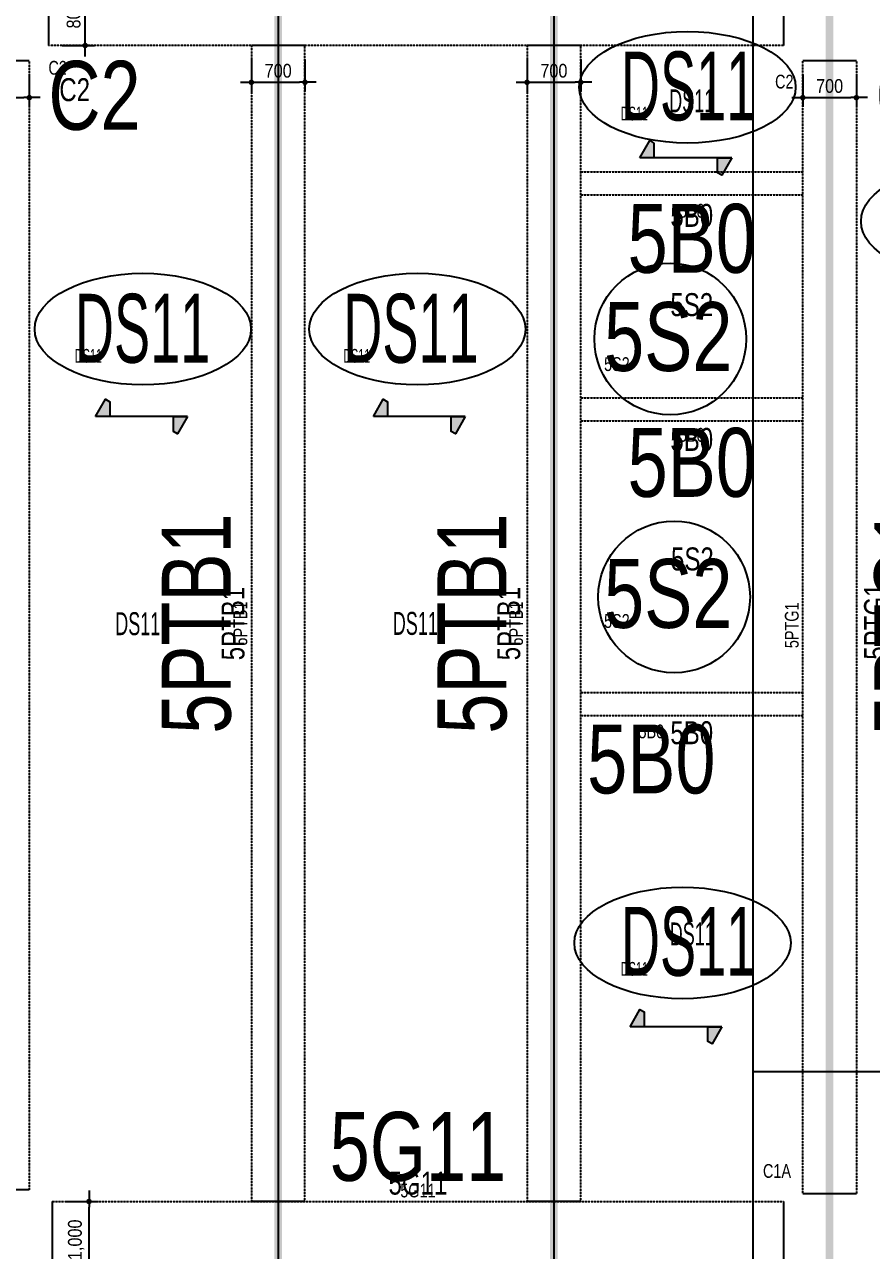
# Model space of a CAD drawing. Header units: millimetres. Extents: x 90970 to 179136, y 102485 to 153500.
# Drawn here: x 156642 to 167701, y 127965 to 143980 of the extents above; entities that cross this region are included whole.
import ezdxf
from ezdxf.enums import TextEntityAlignment as Align

# ---------------------------------------------------------------- set-up
doc = ezdxf.new("R2010")
doc.units = ezdxf.units.MM
doc.linetypes.add('HID', pattern=[2.3, 1.5, -0.8])
doc.linetypes.add('HIDDEN2', pattern=[0.1875, 0.125, -0.0625])
doc.layers.get('Defpoints').update_dxf_attribs({"color": 159})
for name, color, linetype in [('^DECK', 130, 'Continuous'), ('A-CEN', 1, 'Continuous'), ('BEAM-TEXT', 4, 'Continuous'), ('BEAM-TEXT @ 100', 4, 'Continuous'), ('BEAM-TEXT @ 300', 4, 'Continuous'), ('BEAM-TEXT @ 60', 4, 'Continuous'), ('COLUMN-TEXT', 2, 'Continuous'), ('COLUMN-TEXT @ 100', 2, 'Continuous'), ('COLUMN-TEXT @ 300', 2, 'Continuous'), ('COLUMN-TEXT @ 60', 2, 'Continuous'), ('DECK-PL', 4, 'Continuous'), ('DECK-SLAB', 4, 'Continuous'), ('DECK-SLAB @ 100', 4, 'Continuous'), ('DECK-SLAB @ 300', 4, 'Continuous'), ('DECK-SLAB @ 60', 4, 'Continuous'), ('GIRDER-TEXT', 7, 'Continuous'), ('GIRDER-TEXT @ 100', 7, 'Continuous'), ('GIRDER-TEXT @ 300', 7, 'Continuous'), ('GIRDER-TEXT @ 60', 7, 'Continuous'), ('PT', 251, 'Continuous'), ('TXT-SLAB', 6, 'Continuous'), ('TXT-SLAB @ 100', 6, 'Continuous'), ('TXT-SLAB @ 300', 6, 'Continuous'), ('TXT-SLAB @ 60', 6, 'Continuous'), ('보(beam)', 4, 'HID'), ('보(girder)', 7, 'HID')]:
    doc.layers.add(name, color=color, linetype=linetype)
doc.layers.add('NOPLOT', color=191, linetype='Continuous', plot=False)
doc.styles.add('Gdim', font='Dotum.ttf', dxfattribs={"width": 0.9})
doc.styles.add('Gtx', font='Dotum.ttf')
doc.dimstyles.new('Gdim200', dxfattribs={"dimscale": 200, "dimtxt": 3, "dimasz": 1.2, "dimexe": 2, "dimexo": 3, "dimgap": 1, "dimtad": 1, "dimdsep": 46, "dimlunit": 6, "dimtxsty": 'Gdim', "dimblk1": '_CIDOT', "dimblk2": '_CIDOT', "dimsah": 1, "dimcen": 2.5, "dimdle": 2, "dimclrd": 1, "dimclre": 1, "dimclrt": 3, "dimazin": 2, "dimtfac": 1, "dimtix": 1, "dimtmove": 2, "dimatfit": 3, "dimldrblk": '_CIDOT', "dimfxl": 0, "dimtolj": 1, "dimtzin": 0, "dimarcsym": 0})

# ---------------------------------------------------------------- blocks, each defined once
blk = doc.blocks.new('_CIDOT')
at = {"color": 0, "linetype": 'ByBlock'}
blk.add_line((2, 0), (-1, 0), dxfattribs=at)
at = {"color": 0, "linetype": 'ByBlock', "const_width": 0.5}
blk.add_lwpolyline([(-0.25, 0, 1), (0.25, 0, 1)], format="xyb", close=True, dxfattribs=at)
blk = doc.blocks.new('*D313')
at = {"layer": 'Defpoints', "color": 155, "lineweight": -2, "transparency": 16777216}
for p, q in [((-1725, 900), (-1305, 900)), ((-1425, -28), (-1425, 828)), ((-1725, -100), (-1305, -100))]:
    blk.add_line(p, q, dxfattribs=at)
at = {"layer": 'Defpoints', "color": 0, "transparency": 16777216}
for p in [(-1905, 900), (-1425, 900), (-1905, -100)]:
    blk.add_point(p, dxfattribs=at)
at = {"layer": 'Defpoints', "color": 155, "lineweight": -2, "transparency": 16777216, "xscale": 71.99999999999994, "yscale": 71.99999999999994, "zscale": 71.99999999999994}
for p, rotation in [((-1425, 900), 90), ((-1425, -100), 270)]:
    blk.add_blockref('_CIDOT', p, dxfattribs=dict(at, rotation=rotation))
at = {"layer": 'Defpoints', "color": 3, "transparency": 16777216, "insert": (-1593, 400), "char_height": 180, "attachment_point": 5, "rotation": 90, "style": 'Gdim'}
blk.add_mtext('\\A1;{\\C155;1,000}', dxfattribs=at)
blk = doc.blocks.new('*D315')
at = {"layer": 'Defpoints', "color": 155, "lineweight": -2, "transparency": 16777216}
for p, q in [((-1725, 800), (-1305, 800)), ((-1425, 72), (-1425, 728)), ((-1725, 0), (-1305, 0))]:
    blk.add_line(p, q, dxfattribs=at)
at = {"layer": 'Defpoints', "color": 0, "transparency": 16777216}
for p in [(-1905, 800), (-1425, 800), (-1905, 0)]:
    blk.add_point(p, dxfattribs=at)
at = {"layer": 'Defpoints', "color": 155, "lineweight": -2, "transparency": 16777216, "xscale": 71.99999999999994, "yscale": 71.99999999999994, "zscale": 71.99999999999994}
for p, rotation in [((-1425, 800), 90), ((-1425, 0), 270)]:
    blk.add_blockref('_CIDOT', p, dxfattribs=dict(at, rotation=rotation))
at = {"layer": 'Defpoints', "color": 3, "transparency": 16777216, "insert": (-1576, 400), "char_height": 180, "attachment_point": 5, "rotation": 90, "style": 'Gdim'}
blk.add_mtext('\\A1;{\\C155;800}', dxfattribs=at)
blk = doc.blocks.new('*U1042')
at = {"layer": 'GIRDER-TEXT @ 100', "style": 'Gtx', "width": 0.8}
blk.add_text('5G11', height=300, dxfattribs=at).set_placement((161779, 128605), align=Align.BOTTOM_CENTER)
at = {"layer": 'GIRDER-TEXT @ 300', "style": 'Gtx', "width": 0.8}
blk.add_text('5G11', height=900, dxfattribs=at).set_placement((161779, 128605), align=Align.BOTTOM_CENTER)
at = {"layer": 'GIRDER-TEXT @ 60', "style": 'Gtx', "width": 0.8}
blk.add_text('5G11', height=180, dxfattribs=at).set_placement((161779, 128605), align=Align.BOTTOM_CENTER)
blk = doc.blocks.new('*D273')
at = {"layer": 'Defpoints', "color": 155, "lineweight": -2, "transparency": 16777216}
for p, q in [((-1725, 750), (-1305, 750)), ((-1425, 122), (-1425, 678)), ((-1725, 50), (-1305, 50))]:
    blk.add_line(p, q, dxfattribs=at)
at = {"layer": 'Defpoints', "color": 0, "transparency": 16777216}
for p in [(-1905, 750), (-1425, 750), (-1905, 50)]:
    blk.add_point(p, dxfattribs=at)
at = {"layer": 'Defpoints', "color": 155, "lineweight": -2, "transparency": 16777216, "xscale": 71.99999999999994, "yscale": 71.99999999999994, "zscale": 71.99999999999994}
for p, rotation in [((-1425, 750), 90), ((-1425, 50), 270)]:
    blk.add_blockref('_CIDOT', p, dxfattribs=dict(at, rotation=rotation))
at = {"layer": 'Defpoints', "color": 3, "transparency": 16777216, "insert": (-1576, 400), "char_height": 180, "attachment_point": 5, "rotation": 90, "style": 'Gdim'}
blk.add_mtext('\\A1;{\\C155;700}', dxfattribs=at)
blk = doc.blocks.new('*D275')
at = {"layer": 'Defpoints', "color": 155, "lineweight": -2, "transparency": 16777216}
for p, q in [((-1725, 750), (-1305, 750)), ((-1425, 122), (-1425, 678)), ((-1725, 50), (-1305, 50))]:
    blk.add_line(p, q, dxfattribs=at)
at = {"layer": 'Defpoints', "color": 0, "transparency": 16777216}
for p in [(-1905, 750), (-1425, 750), (-1905, 50)]:
    blk.add_point(p, dxfattribs=at)
at = {"layer": 'Defpoints', "color": 155, "lineweight": -2, "transparency": 16777216, "xscale": 71.99999999999994, "yscale": 71.99999999999994, "zscale": 71.99999999999994}
for p, rotation in [((-1425, 750), 90), ((-1425, 50), 270)]:
    blk.add_blockref('_CIDOT', p, dxfattribs=dict(at, rotation=rotation))
at = {"layer": 'Defpoints', "color": 3, "transparency": 16777216, "insert": (-1576, 400), "char_height": 180, "attachment_point": 5, "rotation": 90, "style": 'Gdim'}
blk.add_mtext('\\A1;{\\C155;700}', dxfattribs=at)
blk = doc.blocks.new('*U1158')
at = {"layer": 'GIRDER-TEXT @ 100', "style": 'Gtx', "width": 0.8}
blk.add_text('5PTG1', height=300, rotation=90, dxfattribs=at).set_placement((167604, 136180), align=Align.TOP_CENTER)
at = {"layer": 'GIRDER-TEXT @ 300', "style": 'Gtx', "width": 0.8}
blk.add_text('5PTG1', height=900, rotation=90, dxfattribs=at).set_placement((167738, 136180), align=Align.TOP_CENTER)
at = {"layer": 'GIRDER-TEXT @ 60', "style": 'Gtx', "width": 0.8}
blk.add_text('5PTG1', height=180, rotation=90, dxfattribs=at).set_placement((166570, 136132), align=Align.TOP_CENTER)
blk = doc.blocks.new('*D281')
at = {"layer": 'Defpoints', "color": 155, "lineweight": -2, "transparency": 16777216}
for p, q in [((-888, 650), (-468, 650)), ((-588, 22), (-588, 578)), ((-888, -50), (-468, -50))]:
    blk.add_line(p, q, dxfattribs=at)
at = {"layer": 'Defpoints', "color": 0, "transparency": 16777216}
for p in [(-1068, 650), (-588, 650), (-1068, -50)]:
    blk.add_point(p, dxfattribs=at)
at = {"layer": 'Defpoints', "color": 155, "lineweight": -2, "transparency": 16777216, "xscale": 71.99999999999994, "yscale": 71.99999999999994, "zscale": 71.99999999999994}
for p, rotation in [((-588, 650), 90), ((-588, -50), 270)]:
    blk.add_blockref('_CIDOT', p, dxfattribs=dict(at, rotation=rotation))
at = {"layer": 'Defpoints', "color": 3, "transparency": 16777216, "insert": (-738, 300), "char_height": 180, "attachment_point": 5, "rotation": 90, "style": 'Gdim'}
blk.add_mtext('\\A1;{\\C155;700}', dxfattribs=at)
blk = doc.blocks.new('*U1189')
at = {"layer": 'BEAM-TEXT @ 100', "style": 'Gtx', "width": 0.8}
blk.add_text('5PTB1', height=300, rotation=90, dxfattribs=at).set_placement((159604, 136155), align=Align.BOTTOM_CENTER)
at = {"layer": 'BEAM-TEXT @ 300', "style": 'Gtx', "width": 0.8}
blk.add_text('5PTB1', height=900, rotation=90, dxfattribs=at).set_placement((159604, 136155), align=Align.BOTTOM_CENTER)
at = {"layer": 'BEAM-TEXT @ 60', "style": 'Gtx', "width": 0.8}
blk.add_text('5PTB1', height=180, rotation=90, dxfattribs=at).set_placement((159604, 136155), align=Align.BOTTOM_CENTER)
blk = doc.blocks.new('*U1190')
at = {"layer": 'BEAM-TEXT @ 100', "style": 'Gtx', "width": 0.8}
blk.add_text('5PTB1', height=300, rotation=90, dxfattribs=at).set_placement((163204, 136155), align=Align.BOTTOM_CENTER)
at = {"layer": 'BEAM-TEXT @ 300', "style": 'Gtx', "width": 0.8}
blk.add_text('5PTB1', height=900, rotation=90, dxfattribs=at).set_placement((163204, 136155), align=Align.BOTTOM_CENTER)
at = {"layer": 'BEAM-TEXT @ 60', "style": 'Gtx', "width": 0.8}
blk.add_text('5PTB1', height=180, rotation=90, dxfattribs=at).set_placement((163204, 136155), align=Align.BOTTOM_CENTER)
blk = doc.blocks.new('*U1207')
at = {"layer": 'BEAM-TEXT @ 100', "style": 'Gtx', "width": 0.8}
blk.add_text('5B0', height=300, dxfattribs=at).set_placement((165354, 134879), align=Align.TOP_CENTER)
at = {"layer": 'BEAM-TEXT @ 300', "style": 'Gtx', "width": 0.8}
blk.add_text('5B0', height=900, dxfattribs=at).set_placement((164826, 134836), align=Align.TOP_CENTER)
at = {"layer": 'BEAM-TEXT @ 60', "style": 'Gtx', "width": 0.8}
blk.add_text('5B0', height=180, dxfattribs=at).set_placement((164826, 134836), align=Align.TOP_CENTER)
blk = doc.blocks.new('*U1208')
at = {"layer": 'BEAM-TEXT @ 100', "style": 'Gtx', "width": 0.8}
blk.add_text('5B0', height=300, dxfattribs=at).set_placement((165354, 138710), align=Align.TOP_CENTER)
at = {"layer": 'BEAM-TEXT @ 300', "style": 'Gtx', "width": 0.8}
blk.add_text('5B0', height=900, dxfattribs=at).set_placement((165354, 138710), align=Align.TOP_CENTER)
at = {"layer": 'BEAM-TEXT @ 60', "style": 'Gtx', "width": 0.8}
blk.add_text('5B0', height=180, dxfattribs=at).set_placement((165354, 138710), align=Align.TOP_CENTER)
blk = doc.blocks.new('*U1209')
at = {"layer": 'BEAM-TEXT @ 100', "style": 'Gtx', "width": 0.8}
blk.add_text('5B0', height=300, dxfattribs=at).set_placement((165354, 141637), align=Align.TOP_CENTER)
at = {"layer": 'BEAM-TEXT @ 300', "style": 'Gtx', "width": 0.8}
blk.add_text('5B0', height=900, dxfattribs=at).set_placement((165354, 141637), align=Align.TOP_CENTER)
at = {"layer": 'BEAM-TEXT @ 60', "style": 'Gtx', "width": 0.8}
blk.add_text('5B0', height=180, dxfattribs=at).set_placement((165354, 141637), align=Align.TOP_CENTER)
blk = doc.blocks.new('*U1225')
at = {"layer": 'COLUMN-TEXT @ 100', "color": 3, "style": 'Gtx', "width": 0.8}
blk.add_text('C2', height=300, dxfattribs=at).set_placement((157096, 143279), align=Align.TOP_LEFT)
at = {"layer": 'COLUMN-TEXT @ 300', "color": 3, "style": 'Gtx', "width": 0.8}
blk.add_text('C2', height=900, dxfattribs=at).set_placement((156954, 143505), align=Align.TOP_LEFT)
at = {"layer": 'COLUMN-TEXT @ 60', "color": 3, "style": 'Gtx', "width": 0.8}
blk.add_text('C2', height=180, dxfattribs=at).set_placement((156954, 143505), align=Align.TOP_LEFT)
blk = doc.blocks.new('*U1226')
at = {"layer": 'COLUMN-TEXT @ 100', "color": 3, "style": 'Gtx', "width": 0.8}
blk.add_text('C2', height=300, dxfattribs=at).set_placement((168043, 143291), align=Align.TOP_LEFT)
at = {"layer": 'COLUMN-TEXT @ 300', "color": 3, "style": 'Gtx', "width": 0.8}
blk.add_text('C2', height=900, dxfattribs=at).set_placement((167754, 143505), align=Align.TOP_LEFT)
at = {"layer": 'COLUMN-TEXT @ 60', "color": 3, "style": 'Gtx', "width": 0.8}
blk.add_text('C2', height=180, dxfattribs=at).set_placement((166442, 143324), align=Align.TOP_LEFT)
blk = doc.blocks.new('*U1229')
at = {"layer": 'COLUMN-TEXT @ 100', "color": 3, "style": 'Gtx', "width": 0.8}
blk.add_text('C1A', height=300, dxfattribs=at).set_placement((168024, 127223), align=Align.TOP_LEFT)
at = {"layer": 'COLUMN-TEXT @ 300', "color": 3, "style": 'Gtx', "width": 0.8}
blk.add_text('C1A', height=900, dxfattribs=at).set_placement((167754, 127505), align=Align.TOP_LEFT)
at = {"layer": 'COLUMN-TEXT @ 60', "color": 3, "style": 'Gtx', "width": 0.8}
blk.add_text('C1A', height=180, dxfattribs=at).set_placement((166284, 129094), align=Align.TOP_LEFT)
blk = doc.blocks.new('*U1257')
at = {"layer": 'TXT-SLAB @ 100', "style": 'Gtx', "width": 0.8}
blk.add_text('5S2', height=300, dxfattribs=at).set_placement((165075, 140171))
at = {"layer": 'TXT-SLAB @ 300', "style": 'Gtx', "width": 0.8}
blk.add_text('5S2', height=900, dxfattribs=at).set_placement((164209, 139454))
at = {"layer": 'TXT-SLAB @ 60', "style": 'Gtx', "width": 0.8}
blk.add_text('5S2', height=180, dxfattribs=at).set_placement((164209, 139454))
blk = doc.blocks.new('*U1258')
at = {"layer": 'TXT-SLAB @ 100', "style": 'Gtx', "width": 0.8}
blk.add_text('5S2', height=300, dxfattribs=at).set_placement((165083, 136849))
at = {"layer": 'TXT-SLAB @ 300', "style": 'Gtx', "width": 0.8}
blk.add_text('5S2', height=900, dxfattribs=at).set_placement((164209, 136098))
at = {"layer": 'TXT-SLAB @ 60', "style": 'Gtx', "width": 0.8}
blk.add_text('5S2', height=180, dxfattribs=at).set_placement((164209, 136098))
blk = doc.blocks.new('*U1298')
at = {"layer": 'DECK-SLAB @ 100', "style": 'Gtx', "width": 0.6}
blk.add_text('DS11', height=300, dxfattribs=at).set_placement((157826, 136003, 0))
at = {"layer": 'DECK-SLAB @ 300', "style": 'Gtx', "width": 0.6}
blk.add_text('DS11', height=900, dxfattribs=at).set_placement((157300, 139562, 0))
at = {"layer": 'DECK-SLAB @ 60', "style": 'Gtx', "width": 0.6}
blk.add_text('DS11', height=180, dxfattribs=at).set_placement((157300, 139562, 0))
blk = doc.blocks.new('*U1299')
at = {"layer": 'DECK-SLAB @ 100', "style": 'Gtx', "width": 0.6}
blk.add_text('DS11', height=300, dxfattribs=at).set_placement((161450, 136007, 0))
at = {"layer": 'DECK-SLAB @ 300', "style": 'Gtx', "width": 0.6}
blk.add_text('DS11', height=900, dxfattribs=at).set_placement((160804, 139562, 0))
at = {"layer": 'DECK-SLAB @ 60', "style": 'Gtx', "width": 0.6}
blk.add_text('DS11', height=180, dxfattribs=at).set_placement((160804, 139562, 0))
blk = doc.blocks.new('*U1304')
at = {"layer": 'DECK-SLAB @ 100', "style": 'Gtx', "width": 0.6}
blk.add_text('DS11', height=300, dxfattribs=at).set_placement((165066, 131950, 0))
at = {"layer": 'DECK-SLAB @ 300', "style": 'Gtx', "width": 0.6}
blk.add_text('DS11', height=900, dxfattribs=at).set_placement((164429, 131554, 0))
at = {"layer": 'DECK-SLAB @ 60', "style": 'Gtx', "width": 0.6}
blk.add_text('DS11', height=180, dxfattribs=at).set_placement((164429, 131554, 0))
blk = doc.blocks.new('*U1305')
at = {"layer": 'DECK-SLAB @ 100', "style": 'Gtx', "width": 0.6}
blk.add_text('DS11', height=300, dxfattribs=at).set_placement((165059, 142833, 0))
at = {"layer": 'DECK-SLAB @ 300', "style": 'Gtx', "width": 0.6}
blk.add_text('DS11', height=900, dxfattribs=at).set_placement((164429, 142727, 0))
at = {"layer": 'DECK-SLAB @ 60', "style": 'Gtx', "width": 0.6}
blk.add_text('DS11', height=180, dxfattribs=at).set_placement((164429, 142727, 0))
blk = doc.blocks.new('A$C58C40D4B')
at = {"layer": 'DECK-PL'}
for points in [[(600, 2), (471, 228), (415, 196), (415, 2)], [(-600, 2), (-471, -223), (-415, -192), (-415, 2)]]:
    blk.add_hatch(color=256, dxfattribs=at).paths.add_polyline_path(points)
blk.add_line((-600, 2), (600, 2), dxfattribs=at)
for points in [[(600, 2), (471, 228), (415, 196), (415, 2), (415, 2), (471, 2), (600, 2)], [(-600, 2), (-471, -223), (-415, -192), (-415, 2), (-415, 2), (-471, 2), (-600, 2)]]:
    blk.add_lwpolyline(points, dxfattribs=at)
blk = doc.blocks.new('*U314')
at = {"layer": 'Defpoints'}
for p, q in [((-1905.451, 900), (-1905.451, -100)), ((7644.549, 900), (7644.549, -100))]:
    blk.add_line(p, q, dxfattribs=at)
at = {"layer": '보(girder)'}
for p, q in [((-1905.451, 900), (7644.549, 900)), ((7644.549, -100), (-1905.451, -100))]:
    blk.add_line(p, q, dxfattribs=at)
at = {"layer": 'Defpoints'}
dim = blk.add_linear_dim(base=(-1425.451, 900), p1=(-1905.451, -100), p2=(-1905.451, 900), angle=90, text='{\\C155;<>}', dimstyle='Gdim200', override={"dimscale": 60, "dimzin": 8, "dimclrd": 155, "dimclre": 155}, dxfattribs=at)
dim.commit()
dim.dimension.update_dxf_attribs({"geometry": '*D313', "text_midpoint": (-1592.914, 400)})
blk = doc.blocks.new('*U316')
at = {"layer": 'Defpoints'}
for p, q in [((-1905.451, 800), (-1905.451, 0)), ((7694.549, 800), (7694.549, 0))]:
    blk.add_line(p, q, dxfattribs=at)
at = {"layer": '보(girder)'}
for p, q in [((-1905.451, 800), (7694.549, 800)), ((7694.549, 0), (-1905.451, 0))]:
    blk.add_line(p, q, dxfattribs=at)
at = {"layer": 'Defpoints'}
dim = blk.add_linear_dim(base=(-1425.451, 800), p1=(-1905.451, 0), p2=(-1905.451, 800), angle=90, text='{\\C155;<>}', dimstyle='Gdim200', override={"dimscale": 60, "dimzin": 8, "dimclrd": 155, "dimclre": 155}, dxfattribs=at)
dim.commit()
dim.dimension.update_dxf_attribs({"geometry": '*D315', "text_midpoint": (-1575.573, 400)})
blk = doc.blocks.new('*U274')
at = {"layer": 'Defpoints'}
for p, q in [((-1905.451, 750), (-1905.451, 50)), ((12844.549, 750), (12844.549, 50))]:
    blk.add_line(p, q, dxfattribs=at)
at = {"layer": '보(girder)'}
for p, q in [((-1905.451, 750), (12844.549, 750)), ((12844.549, 50), (-1905.451, 50))]:
    blk.add_line(p, q, dxfattribs=at)
at = {"layer": 'Defpoints'}
dim = blk.add_linear_dim(base=(-1425.451, 750), p1=(-1905.451, 50), p2=(-1905.451, 750), angle=90, text='{\\C155;<>}', dimstyle='Gdim200', override={"dimscale": 60, "dimzin": 8, "dimclrd": 155, "dimclre": 155}, dxfattribs=at)
dim.commit()
dim.dimension.update_dxf_attribs({"geometry": '*D273', "text_midpoint": (-1575.573, 400)})
blk = doc.blocks.new('*U276')
at = {"layer": 'Defpoints'}
for p, q in [((-1905.451, 750), (-1905.451, 50)), ((12894.549, 750), (12894.549, 50))]:
    blk.add_line(p, q, dxfattribs=at)
at = {"layer": '보(girder)'}
for p, q in [((-1905.451, 750), (12894.549, 750)), ((12894.549, 50), (-1905.451, 50))]:
    blk.add_line(p, q, dxfattribs=at)
at = {"layer": 'Defpoints'}
dim = blk.add_linear_dim(base=(-1425.451, 750), p1=(-1905.451, 50), p2=(-1905.451, 750), angle=90, text='{\\C155;<>}', dimstyle='Gdim200', override={"dimscale": 60, "dimzin": 8, "dimclrd": 155, "dimclre": 155}, dxfattribs=at)
dim.commit()
dim.dimension.update_dxf_attribs({"geometry": '*D275', "text_midpoint": (-1575.573, 400)})
blk = doc.blocks.new('*U282')
at = {"layer": 'Defpoints'}
for p, q in [((-1067.879, 650), (-1067.879, -50)), ((14032.121, 650), (14032.121, -50))]:
    blk.add_line(p, q, dxfattribs=at)
at = {"layer": '보(beam)'}
for p, q in [((14032.121, 650), (-1067.879, 650)), ((-1067.879, -50), (14032.121, -50))]:
    blk.add_line(p, q, dxfattribs=at)
at = {"layer": 'Defpoints'}
dim = blk.add_linear_dim(base=(-587.879, 650), p1=(-1067.879, -50), p2=(-1067.879, 650), angle=90, text='{\\C155;<>}', dimstyle='Gdim200', override={"dimscale": 60, "dimzin": 8, "dimclrd": 155, "dimclre": 155}, dxfattribs=at)
dim.commit()
dim.dimension.update_dxf_attribs({"geometry": '*D281', "text_midpoint": (-738.001, 300)})

msp = doc.modelspace()

# ---------------------------------------------------------------- linework, layer by layer
at = {"layer": '^DECK', "color": 0}
for centre in [(165073, 139872), (165124, 136502)]:
    msp.add_circle(centre, 991, dxfattribs=at)
for centre in [(165298, 143160), (168976, 141409), (158187, 140001), (161771, 140001), (165234, 131982)]:
    msp.add_ellipse(centre, major_axis=(1412, 0), ratio=0.516176, dxfattribs=at)
at = {"layer": 'A-CEN'}
for p, q in [((159954, 153500), (159954, 110772)), ((163554, 153500), (163554, 110772))]:
    msp.add_line(p, q, dxfattribs=at)
at = {"layer": 'NOPLOT', "elevation": 0}
for points in [[(166154, 150005), (178154, 150005), (178154, 122185), (166154, 122185)], [(166154, 130305), (178154, 130305), (178154, 102485), (166154, 102485)]]:
    msp.add_lwpolyline(points, close=True, dxfattribs=at)
at = {"layer": 'PT', "linetype": 'HIDDEN2', "ltscale": 10, "const_width": 100, "elevation": 0}
for points in [[(167154, 149305), (167154, 106905)], [(159954, 144805), (159954, 111405)], [(163554, 144805), (163554, 111405)]]:
    msp.add_lwpolyline(points, dxfattribs=at)
at = {"layer": '보(beam)', "linetype": 'HID'}
for p, q in [((163904, 142055), (166804, 142055)), ((163904, 141755), (166804, 141755)), ((163904, 139105), (166804, 139105)), ((163904, 138805), (166804, 138805)), ((163904, 135255), (166804, 135255)), ((163904, 134955), (166804, 134955))]:
    msp.add_line(p, q, dxfattribs=at)

# ---------------------------------------------------------------- block references
at = {"layer": 'BEAM-TEXT'}
for name in ['*U1209', '*U1208', '*U1189', '*U1190', '*U1207']:
    msp.add_blockref(name, (0, 0), dxfattribs=at)
at = {"layer": 'COLUMN-TEXT'}
for name in ['*U1225', '*U1226', '*U1229']:
    msp.add_blockref(name, (0, 0), dxfattribs=at)
at = {"layer": 'DECK-PL', "xscale": -1}
for p in [(165276, 142235), (158170, 138857), (161797, 138857), (165148, 130886)]:
    msp.add_blockref('A$C58C40D4B', p, dxfattribs=at)
at = {"layer": 'DECK-SLAB'}
for name in ['*U1305', '*U1298', '*U1299', '*U1304']:
    msp.add_blockref(name, (0, 0), dxfattribs=at)
at = {"layer": 'GIRDER-TEXT'}
for name in ['*U1158', '*U1042']:
    msp.add_blockref(name, (0, 0), dxfattribs=at)
at = {"layer": 'TXT-SLAB'}
for name in ['*U1257', '*U1258']:
    msp.add_blockref(name, (0, 0), dxfattribs=at)
at = {"layer": '보(beam)', "rotation": 270}
for p in [(159654, 142637), (163254, 142637)]:
    msp.add_blockref('*U282', p, dxfattribs=at)
at = {"layer": '보(girder)'}
for name, p in [('*U316', (158859, 143705)), ('*U314', (158909, 127705))]:
    msp.add_blockref(name, p, dxfattribs=at)
at = {"layer": '보(girder)', "rotation": 270}
for name, p in [('*U274', (155954, 141600)), ('*U276', (166754, 141600))]:
    msp.add_blockref(name, p, dxfattribs=at)

doc.saveas('drawing.dxf')
